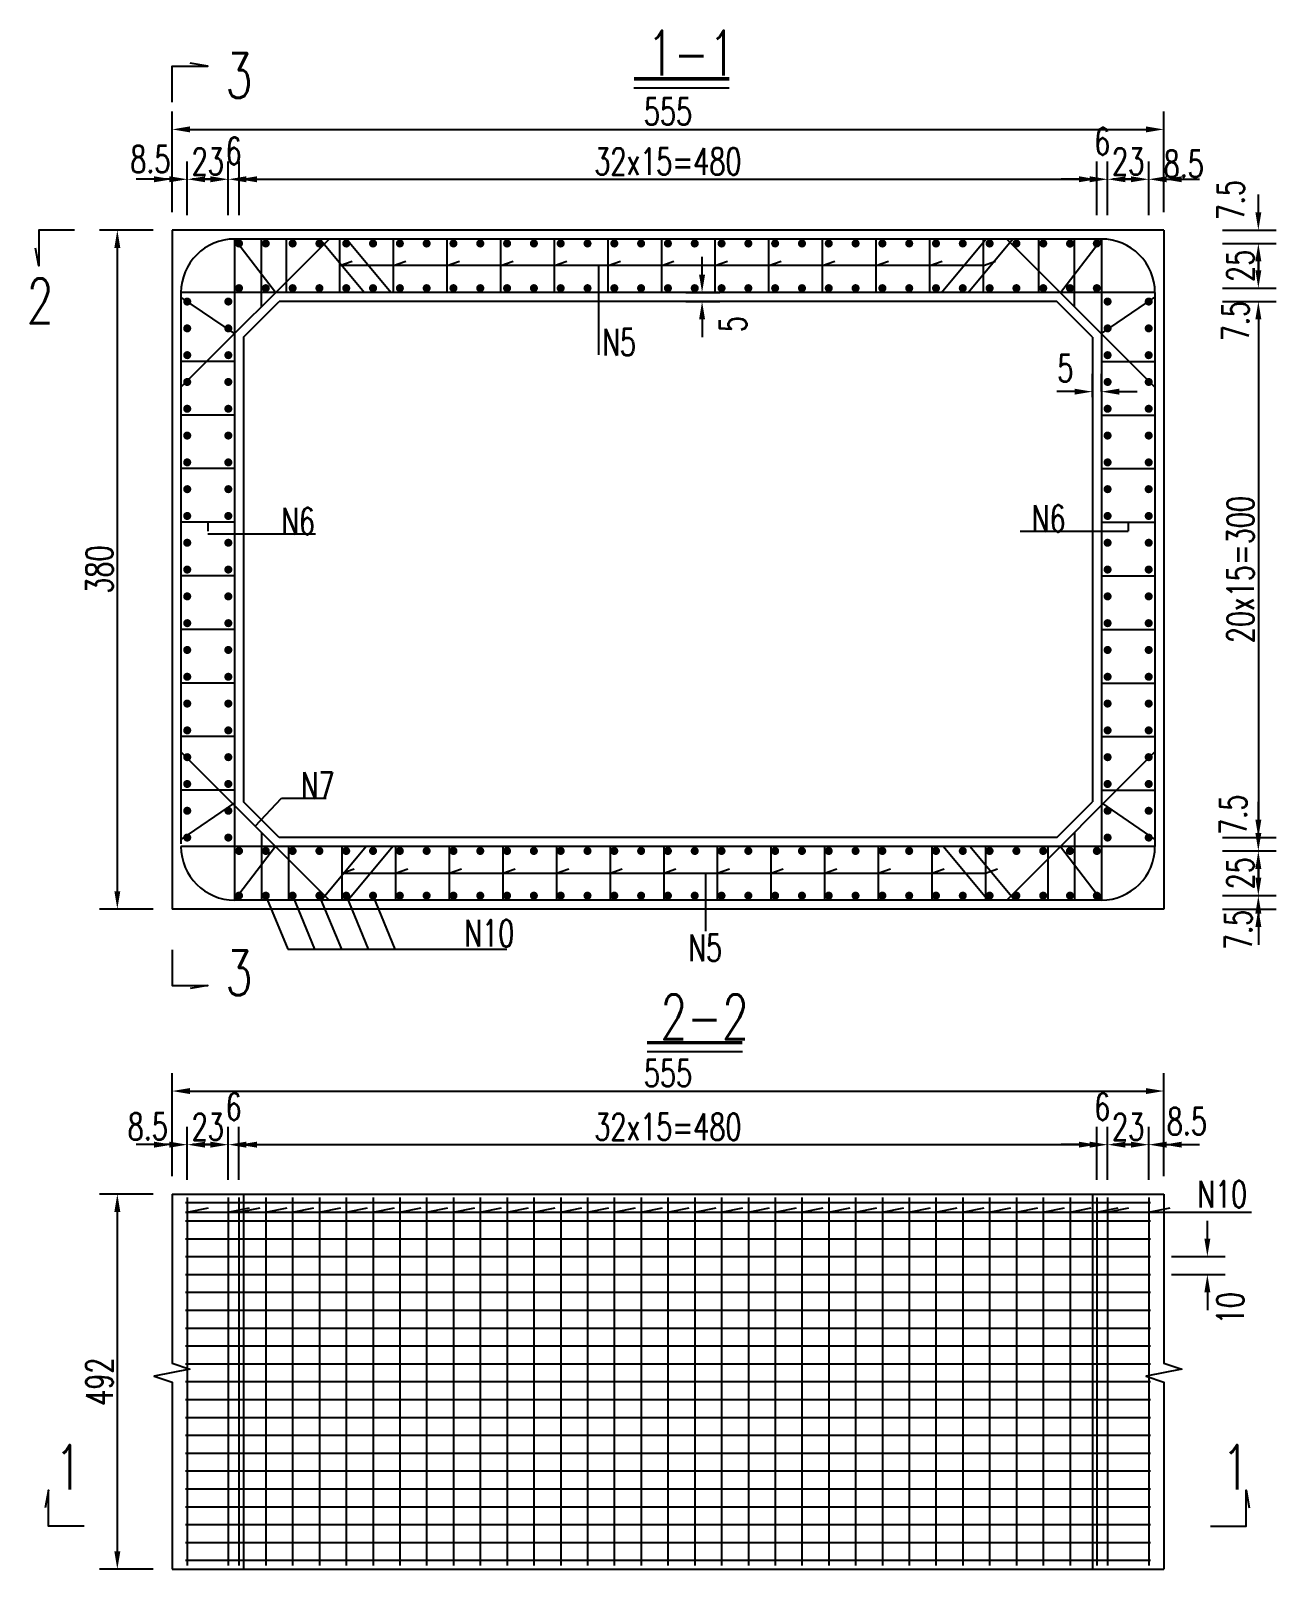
# Model space of a CAD drawing. Header units: millimetres. Extents: x 814 to 2696, y 567 to 1871.
# Drawn here: x 814 to 1511, y 1010 to 1871 of the extents above; entities that cross this region are included whole.
import ezdxf

# ---------------------------------------------------------------- set-up
doc = ezdxf.new("R2010")
doc.units = ezdxf.units.MM
for name, color, linetype in [('尺寸', 7, 'Continuous'), ('标注', 7, 'Continuous'), ('钢筋', 1, 'Continuous')]:
    doc.layers.add(name, color=color, linetype=linetype)
doc.styles.get("Standard").update_dxf_attribs({"font": 'simplex1.shx', "width": 0.7, "bigfont": 'hztxt.shx'})
doc.dimstyles.new('50', dxfattribs={"dimscale": 5, "dimtxt": 3, "dimasz": 2, "dimexe": 2, "dimexo": 2, "dimgap": 0.5, "dimtad": 1, "dimdec": 1, "dimdsep": 46, "dimtxsty": 'Standard', "dimcen": 0.5, "dimadec": 0, "dimazin": 0, "dimtfac": 1, "dimtdec": 1, "dimtofl": 0, "dimtmove": 2, "dimatfit": 3, "dimfxl": 0, "dimtolj": 1, "dimtzin": 0, "dimarcsym": 0})

# ---------------------------------------------------------------- blocks, each defined once
blk = doc.blocks.new('点钢筋')
at = {"layer": '钢筋', "const_width": 2.25}
blk.add_lwpolyline([(-1.125, 0, 1), (1.125, 0, 1)], format="xyb", close=True, dxfattribs=at)
blk = doc.blocks.new('*D7')
at = {"layer": 'Defpoints', "color": 0}
for p in [(1448.2, 1277.8), (893.2, 1220.17), (1448.2, 1220.17)]:
    blk.add_point(p, dxfattribs=at)
at = {"layer": '尺寸', "color": 0, "lineweight": -2}
for p, q in [((893.2, 1257.8), (893.2, 1287.8)), ((1448.2, 1257.8), (1448.2, 1287.8)), ((903.2, 1277.8), (1438.2, 1277.8))]:
    blk.add_line(p, q, dxfattribs=at)
at = {"layer": '尺寸', "color": 0}
for points in [[(903.2, 1279.46), (903.2, 1276.13), (893.2, 1277.8)], [(1438.2, 1279.46), (1438.2, 1276.13), (1448.2, 1277.8)]]:
    blk.add_solid(points, dxfattribs=at)
at = {"layer": '尺寸', "color": 0, "insert": (1170.7, 1287.8), "char_height": 15, "attachment_point": 5}
blk.add_mtext('\\A1;555', dxfattribs=at)
blk = doc.blocks.new('*D16')
at = {"layer": 'Defpoints', "color": 0}
for p in [(893.2, 1220.17), (862.59, 1010.17), (928.2, 1010.17)]:
    blk.add_point(p, dxfattribs=at)
at = {"layer": '尺寸', "color": 0, "lineweight": -2}
for p, q in [((882.59, 1220.17), (852.59, 1220.17)), ((862.59, 1210.17), (862.59, 1020.17)), ((882.59, 1010.17), (852.59, 1010.17))]:
    blk.add_line(p, q, dxfattribs=at)
at = {"layer": '尺寸', "color": 0}
for points in [[(860.93, 1210.17), (864.26, 1210.17), (862.59, 1220.17)], [(860.93, 1020.17), (864.26, 1020.17), (862.59, 1010.17)]]:
    blk.add_solid(points, dxfattribs=at)
at = {"layer": '尺寸', "color": 0, "insert": (852.59, 1115.17), "char_height": 15, "attachment_point": 5, "rotation": 90}
blk.add_mtext('\\A1;492', dxfattribs=at)
blk = doc.blocks.new('*D17')
at = {"layer": 'Defpoints', "color": 0}
for p in [(893.2, 1759.67), (862.59, 1379.67), (893.2, 1379.67)]:
    blk.add_point(p, dxfattribs=at)
at = {"layer": '尺寸', "color": 0, "lineweight": -2}
for p, q in [((882.59, 1759.67), (852.59, 1759.67)), ((862.59, 1749.67), (862.59, 1389.67)), ((882.59, 1379.67), (852.59, 1379.67))]:
    blk.add_line(p, q, dxfattribs=at)
at = {"layer": '尺寸', "color": 0}
for points in [[(860.93, 1749.67), (864.26, 1749.67), (862.59, 1759.67)], [(860.93, 1389.67), (864.26, 1389.67), (862.59, 1379.67)]]:
    blk.add_solid(points, dxfattribs=at)
at = {"layer": '尺寸', "color": 0, "insert": (852.59, 1569.67), "char_height": 15, "attachment_point": 5, "rotation": 90}
blk.add_mtext('\\A1;380', dxfattribs=at)
blk = doc.blocks.new('*D18')
at = {"layer": 'Defpoints', "color": 0}
for p in [(1448.2, 1759.67), (1410.67, 1752.17), (1501.05, 1752.17)]:
    blk.add_point(p, dxfattribs=at)
at = {"layer": '尺寸', "color": 0, "lineweight": -2}
for p, q in [((1501.05, 1769.67), (1501.05, 1779.67)), ((1481.05, 1759.67), (1511.05, 1759.67)), ((1481.05, 1752.17), (1511.05, 1752.17)), ((1501.05, 1742.17), (1501.05, 1732.17))]:
    blk.add_line(p, q, dxfattribs=at)
at = {"layer": '尺寸', "color": 0}
for points in [[(1499.39, 1769.67), (1502.72, 1769.67), (1501.05, 1759.67)], [(1499.39, 1742.17), (1502.72, 1742.17), (1501.05, 1752.17)]]:
    blk.add_solid(points, dxfattribs=at)
at = {"layer": '尺寸', "color": 0, "insert": (1485.66, 1776.4), "char_height": 15, "attachment_point": 5, "rotation": 90}
blk.add_mtext('\\A1;7.5', dxfattribs=at)
blk = doc.blocks.new('*D19')
at = {"layer": 'Defpoints', "color": 0}
for p in [(1436.54, 1719.67), (1388.2, 1419.67), (1501.05, 1419.67)]:
    blk.add_point(p, dxfattribs=at)
at = {"layer": '尺寸', "color": 0, "lineweight": -2}
for p, q in [((1481.05, 1719.67), (1511.05, 1719.67)), ((1501.05, 1709.67), (1501.05, 1429.67)), ((1481.05, 1419.67), (1511.05, 1419.67))]:
    blk.add_line(p, q, dxfattribs=at)
at = {"layer": '尺寸', "color": 0}
for points in [[(1499.39, 1709.67), (1502.72, 1709.67), (1501.05, 1719.67)], [(1499.39, 1429.67), (1502.72, 1429.67), (1501.05, 1419.67)]]:
    blk.add_solid(points, dxfattribs=at)
at = {"layer": '尺寸', "color": 0, "insert": (1491.05, 1569.67), "char_height": 15, "attachment_point": 5, "rotation": 90}
blk.add_mtext('\\A1;20x15=300', dxfattribs=at)
blk = doc.blocks.new('*D20')
at = {"layer": 'Defpoints', "color": 0}
for p in [(1410.67, 1412.17), (1416.7, 1419.67), (1501.05, 1412.17)]:
    blk.add_point(p, dxfattribs=at)
at = {"layer": '尺寸', "color": 0, "lineweight": -2}
for p, q in [((1501.05, 1429.67), (1501.05, 1439.67)), ((1481.05, 1419.67), (1511.05, 1419.67)), ((1481.05, 1412.17), (1511.05, 1412.17)), ((1501.05, 1402.17), (1501.05, 1392.17))]:
    blk.add_line(p, q, dxfattribs=at)
at = {"layer": '尺寸', "color": 0}
for points in [[(1499.39, 1429.67), (1502.72, 1429.67), (1501.05, 1419.67)], [(1499.39, 1402.17), (1502.72, 1402.17), (1501.05, 1412.17)]]:
    blk.add_solid(points, dxfattribs=at)
at = {"layer": '尺寸', "color": 0, "insert": (1487, 1432.49), "char_height": 15, "attachment_point": 5, "rotation": 90}
blk.add_mtext('\\A1;7.5', dxfattribs=at)
blk = doc.blocks.new('*D21')
at = {"layer": 'Defpoints', "color": 0}
for p in [(930.68, 1788.11), (930.68, 1752.29), (924.7, 1719.67)]:
    blk.add_point(p, dxfattribs=at)
at = {"layer": '尺寸', "color": 0, "lineweight": -2}
for p, q in [((924.7, 1768.11), (924.7, 1798.11)), ((930.68, 1768.11), (930.68, 1798.11)), ((914.7, 1788.11), (904.7, 1788.11)), ((940.68, 1788.11), (950.68, 1788.11))]:
    blk.add_line(p, q, dxfattribs=at)
at = {"layer": '尺寸', "color": 0}
for points in [[(914.7, 1789.78), (914.7, 1786.45), (924.7, 1788.11)], [(940.68, 1789.78), (940.68, 1786.45), (930.68, 1788.11)]]:
    blk.add_solid(points, dxfattribs=at)
at = {"layer": '尺寸', "color": 0, "insert": (927.69, 1803.93), "char_height": 15, "attachment_point": 5}
blk.add_mtext('\\A1;6', dxfattribs=at)
blk = doc.blocks.new('*D22')
at = {"layer": 'Defpoints', "color": 0}
for p in [(1410.67, 1788.11), (930.68, 1752.29), (1410.67, 1752.22)]:
    blk.add_point(p, dxfattribs=at)
at = {"layer": '尺寸', "color": 0, "lineweight": -2}
for p, q in [((930.68, 1768.11), (930.68, 1798.11)), ((1410.67, 1768.11), (1410.67, 1798.11)), ((940.68, 1788.11), (1400.67, 1788.11))]:
    blk.add_line(p, q, dxfattribs=at)
at = {"layer": '尺寸', "color": 0}
for points in [[(940.68, 1789.78), (940.68, 1786.45), (930.68, 1788.11)], [(1400.67, 1789.78), (1400.67, 1786.45), (1410.67, 1788.11)]]:
    blk.add_solid(points, dxfattribs=at)
at = {"layer": '尺寸', "color": 0, "insert": (1170.67, 1798.11), "char_height": 15, "attachment_point": 5}
blk.add_mtext('\\A1;32x15=480', dxfattribs=at)
blk = doc.blocks.new('*D24')
at = {"layer": 'Defpoints', "color": 0}
for p in [(1440.7, 1185.17), (1440.7, 1175.17), (1472.52, 1175.17)]:
    blk.add_point(p, dxfattribs=at)
at = {"layer": '尺寸', "color": 0, "lineweight": -2}
for p, q in [((1472.52, 1195.17), (1472.52, 1205.17)), ((1452.52, 1185.17), (1482.52, 1185.17)), ((1452.52, 1175.17), (1482.52, 1175.17)), ((1472.52, 1165.17), (1472.52, 1155.17))]:
    blk.add_line(p, q, dxfattribs=at)
at = {"layer": '尺寸', "color": 0}
for points in [[(1470.85, 1195.17), (1474.18, 1195.17), (1472.52, 1185.17)], [(1470.85, 1165.17), (1474.18, 1165.17), (1472.52, 1175.17)]]:
    blk.add_solid(points, dxfattribs=at)
at = {"layer": '尺寸', "color": 0, "insert": (1485.41, 1156.27), "char_height": 15, "attachment_point": 5, "rotation": 90}
blk.add_mtext('\\A1;10', dxfattribs=at)
blk = doc.blocks.new('*D25')
at = {"layer": 'Defpoints', "color": 0}
for p in [(1448.2, 1816.02), (893.2, 1759.67), (1448.2, 1759.67)]:
    blk.add_point(p, dxfattribs=at)
at = {"layer": '尺寸', "color": 0, "lineweight": -2}
for p, q in [((893.2, 1796.02), (893.2, 1826.02)), ((1448.2, 1796.02), (1448.2, 1826.02)), ((903.2, 1816.02), (1438.2, 1816.02))]:
    blk.add_line(p, q, dxfattribs=at)
at = {"layer": '尺寸', "color": 0}
for points in [[(903.2, 1817.69), (903.2, 1814.35), (893.2, 1816.02)], [(1438.2, 1817.69), (1438.2, 1814.35), (1448.2, 1816.02)]]:
    blk.add_solid(points, dxfattribs=at)
at = {"layer": '尺寸', "color": 0, "insert": (1170.7, 1826.02), "char_height": 15, "attachment_point": 5}
blk.add_mtext('\\A1;555', dxfattribs=at)
blk = doc.blocks.new('*D26')
at = {"layer": 'Defpoints', "color": 0}
for p in [(1410.67, 1788.11), (1410.67, 1752.1), (1416.7, 1719.67)]:
    blk.add_point(p, dxfattribs=at)
at = {"layer": '尺寸', "color": 0, "lineweight": -2}
for p, q in [((1410.67, 1768.11), (1410.67, 1798.11)), ((1416.7, 1768.11), (1416.7, 1798.11)), ((1400.67, 1788.11), (1390.67, 1788.11)), ((1426.7, 1788.11), (1436.7, 1788.11))]:
    blk.add_line(p, q, dxfattribs=at)
at = {"layer": '尺寸', "color": 0}
for points in [[(1400.67, 1789.78), (1400.67, 1786.45), (1410.67, 1788.11)], [(1426.7, 1789.78), (1426.7, 1786.45), (1416.7, 1788.11)]]:
    blk.add_solid(points, dxfattribs=at)
at = {"layer": '尺寸', "color": 0, "insert": (1413.68, 1809.36), "char_height": 15, "attachment_point": 5}
blk.add_mtext('\\A1;6', dxfattribs=at)
blk = doc.blocks.new('*D52')
at = {"layer": 'Defpoints', "color": 0}
for p in [(901.7, 1247.8), (893.2, 1220.17), (901.7, 1218.17)]:
    blk.add_point(p, dxfattribs=at)
at = {"layer": '尺寸', "color": 0, "lineweight": -2}
for p, q in [((893.2, 1230.17), (893.2, 1257.8)), ((901.7, 1228.17), (901.7, 1257.8)), ((883.2, 1247.8), (873.2, 1247.8)), ((911.7, 1247.8), (921.7, 1247.8))]:
    blk.add_line(p, q, dxfattribs=at)
at = {"layer": '尺寸', "color": 0}
for points in [[(883.2, 1249.46), (883.2, 1246.13), (893.2, 1247.8)], [(911.7, 1249.46), (911.7, 1246.13), (901.7, 1247.8)]]:
    blk.add_solid(points, dxfattribs=at)
at = {"layer": '尺寸', "color": 0, "insert": (879.62, 1257.98), "char_height": 15, "attachment_point": 5}
blk.add_mtext('\\A1;8.5', dxfattribs=at)
blk = doc.blocks.new('*D53')
at = {"layer": 'Defpoints', "color": 0}
for p in [(924.7, 1247.8), (901.7, 1218.17), (924.7, 1218.17)]:
    blk.add_point(p, dxfattribs=at)
at = {"layer": '尺寸', "color": 0, "lineweight": -2}
for p, q in [((901.7, 1228.17), (901.7, 1257.8)), ((924.7, 1228.17), (924.7, 1257.8)), ((891.7, 1247.8), (881.7, 1247.8)), ((934.7, 1247.8), (944.7, 1247.8))]:
    blk.add_line(p, q, dxfattribs=at)
at = {"layer": '尺寸', "color": 0}
for points in [[(891.7, 1249.46), (891.7, 1246.13), (901.7, 1247.8)], [(934.7, 1249.46), (934.7, 1246.13), (924.7, 1247.8)]]:
    blk.add_solid(points, dxfattribs=at)
at = {"layer": '尺寸', "color": 0, "insert": (913.2, 1257.8), "char_height": 15, "attachment_point": 5}
blk.add_mtext('\\A1;23', dxfattribs=at)
blk = doc.blocks.new('*D54')
at = {"layer": 'Defpoints', "color": 0}
for p in [(930.67, 1247.8), (924.7, 1218.17), (930.67, 1218.17)]:
    blk.add_point(p, dxfattribs=at)
at = {"layer": '尺寸', "color": 0, "lineweight": -2}
for p, q in [((924.7, 1228.17), (924.7, 1257.8)), ((930.67, 1228.17), (930.67, 1257.8)), ((914.7, 1247.8), (904.7, 1247.8)), ((940.67, 1247.8), (950.67, 1247.8))]:
    blk.add_line(p, q, dxfattribs=at)
at = {"layer": '尺寸', "color": 0}
for points in [[(914.7, 1249.46), (914.7, 1246.13), (924.7, 1247.8)], [(940.67, 1249.46), (940.67, 1246.13), (930.67, 1247.8)]]:
    blk.add_solid(points, dxfattribs=at)
at = {"layer": '尺寸', "color": 0, "insert": (927.68, 1269.05), "char_height": 15, "attachment_point": 5}
blk.add_mtext('\\A1;6', dxfattribs=at)
blk = doc.blocks.new('*D55')
at = {"layer": 'Defpoints', "color": 0}
for p in [(1410.67, 1247.8), (930.67, 1218.17), (1410.67, 1218.17)]:
    blk.add_point(p, dxfattribs=at)
at = {"layer": '尺寸', "color": 0, "lineweight": -2}
for p, q in [((930.67, 1228.17), (930.67, 1257.8)), ((1410.67, 1228.17), (1410.67, 1257.8)), ((940.67, 1247.8), (1400.67, 1247.8))]:
    blk.add_line(p, q, dxfattribs=at)
at = {"layer": '尺寸', "color": 0}
for points in [[(940.67, 1249.46), (940.67, 1246.13), (930.67, 1247.8)], [(1400.67, 1249.46), (1400.67, 1246.13), (1410.67, 1247.8)]]:
    blk.add_solid(points, dxfattribs=at)
at = {"layer": '尺寸', "color": 0, "insert": (1170.67, 1257.8), "char_height": 15, "attachment_point": 5}
blk.add_mtext('\\A1;32x15=480', dxfattribs=at)
blk = doc.blocks.new('*D56')
at = {"layer": 'Defpoints', "color": 0}
for p in [(1416.7, 1247.8), (1410.67, 1218.17), (1416.7, 1218.17)]:
    blk.add_point(p, dxfattribs=at)
at = {"layer": '尺寸', "color": 0, "lineweight": -2}
for p, q in [((1410.67, 1228.17), (1410.67, 1257.8)), ((1416.7, 1228.17), (1416.7, 1257.8)), ((1400.67, 1247.8), (1390.67, 1247.8)), ((1426.7, 1247.8), (1436.7, 1247.8))]:
    blk.add_line(p, q, dxfattribs=at)
at = {"layer": '尺寸', "color": 0}
for points in [[(1400.67, 1249.46), (1400.67, 1246.13), (1410.67, 1247.8)], [(1426.7, 1249.46), (1426.7, 1246.13), (1416.7, 1247.8)]]:
    blk.add_solid(points, dxfattribs=at)
at = {"layer": '尺寸', "color": 0, "insert": (1413.68, 1269.05), "char_height": 15, "attachment_point": 5}
blk.add_mtext('\\A1;6', dxfattribs=at)
blk = doc.blocks.new('*D57')
at = {"layer": 'Defpoints', "color": 0}
for p in [(1439.7, 1247.8), (1416.7, 1218.17), (1439.7, 1218.17)]:
    blk.add_point(p, dxfattribs=at)
at = {"layer": '尺寸', "color": 0, "lineweight": -2}
for p, q in [((1416.7, 1228.17), (1416.7, 1257.8)), ((1439.7, 1228.17), (1439.7, 1257.8)), ((1406.7, 1247.8), (1396.7, 1247.8)), ((1449.7, 1247.8), (1459.7, 1247.8))]:
    blk.add_line(p, q, dxfattribs=at)
at = {"layer": '尺寸', "color": 0}
for points in [[(1406.7, 1249.46), (1406.7, 1246.13), (1416.7, 1247.8)], [(1449.7, 1249.46), (1449.7, 1246.13), (1439.7, 1247.8)]]:
    blk.add_solid(points, dxfattribs=at)
at = {"layer": '尺寸', "color": 0, "insert": (1428.2, 1257.8), "char_height": 15, "attachment_point": 5}
blk.add_mtext('\\A1;23', dxfattribs=at)
blk = doc.blocks.new('*D58')
at = {"layer": 'Defpoints', "color": 0}
for p in [(1448.2, 1247.8), (1439.7, 1218.17), (1448.2, 1220.17)]:
    blk.add_point(p, dxfattribs=at)
at = {"layer": '尺寸', "color": 0, "lineweight": -2}
for p, q in [((1439.7, 1228.17), (1439.7, 1257.8)), ((1448.2, 1230.17), (1448.2, 1257.8)), ((1429.7, 1247.8), (1419.7, 1247.8)), ((1458.2, 1247.8), (1468.2, 1247.8))]:
    blk.add_line(p, q, dxfattribs=at)
at = {"layer": '尺寸', "color": 0}
for points in [[(1429.7, 1249.46), (1429.7, 1246.13), (1439.7, 1247.8)], [(1458.2, 1249.46), (1458.2, 1246.13), (1448.2, 1247.8)]]:
    blk.add_solid(points, dxfattribs=at)
at = {"layer": '尺寸', "color": 0, "insert": (1461.07, 1260.86), "char_height": 15, "attachment_point": 5}
blk.add_mtext('\\A1;8.5', dxfattribs=at)
blk = doc.blocks.new('*D59')
at = {"layer": 'Defpoints', "color": 0}
for p in [(901.7, 1788.11), (901.7, 1719.67), (924.7, 1719.67)]:
    blk.add_point(p, dxfattribs=at)
at = {"layer": '尺寸', "color": 0, "lineweight": -2}
for p, q in [((901.7, 1768.11), (901.7, 1798.11)), ((924.7, 1768.11), (924.7, 1798.11)), ((891.7, 1788.11), (881.7, 1788.11)), ((934.7, 1788.11), (944.7, 1788.11))]:
    blk.add_line(p, q, dxfattribs=at)
at = {"layer": '尺寸', "color": 0}
for points in [[(891.7, 1789.78), (891.7, 1786.45), (901.7, 1788.11)], [(934.7, 1789.78), (934.7, 1786.45), (924.7, 1788.11)]]:
    blk.add_solid(points, dxfattribs=at)
at = {"layer": '尺寸', "color": 0, "insert": (913.2, 1798.11), "char_height": 15, "attachment_point": 5}
blk.add_mtext('\\A1;23', dxfattribs=at)
blk = doc.blocks.new('*D60')
at = {"layer": 'Defpoints', "color": 0}
for p in [(893.2, 1788.11), (893.2, 1759.67), (901.7, 1719.67)]:
    blk.add_point(p, dxfattribs=at)
at = {"layer": '尺寸', "color": 0, "lineweight": -2}
for p, q in [((893.2, 1769.67), (893.2, 1798.11)), ((901.7, 1768.11), (901.7, 1798.11)), ((883.2, 1788.11), (873.2, 1788.11)), ((911.7, 1788.11), (921.7, 1788.11))]:
    blk.add_line(p, q, dxfattribs=at)
at = {"layer": '尺寸', "color": 0}
for points in [[(883.2, 1789.78), (883.2, 1786.45), (893.2, 1788.11)], [(911.7, 1789.78), (911.7, 1786.45), (901.7, 1788.11)]]:
    blk.add_solid(points, dxfattribs=at)
at = {"layer": '尺寸', "color": 0, "insert": (881.09, 1799.33), "char_height": 15, "attachment_point": 5}
blk.add_mtext('\\A1;8.5', dxfattribs=at)
blk = doc.blocks.new('*D61')
at = {"color": 0, "lineweight": -2}
for p, q in [((1416.7, 1768.11), (1416.7, 1798.11)), ((1439.7, 1768.11), (1439.7, 1798.11)), ((1406.7, 1788.11), (1396.7, 1788.11)), ((1449.7, 1788.11), (1459.7, 1788.11))]:
    blk.add_line(p, q, dxfattribs=at)
at = {"color": 0}
for points in [[(1406.7, 1789.78), (1406.7, 1786.45), (1416.7, 1788.11)], [(1449.7, 1789.78), (1449.7, 1786.45), (1439.7, 1788.11)]]:
    blk.add_solid(points, dxfattribs=at)
at = {"layer": 'Defpoints', "color": 0}
for p in [(1439.7, 1788.11), (1416.7, 1719.67), (1439.7, 1719.67)]:
    blk.add_point(p, dxfattribs=at)
at = {"color": 0, "insert": (1428.2, 1798.11), "char_height": 15, "attachment_point": 5}
blk.add_mtext('\\A1;23', dxfattribs=at)
blk = doc.blocks.new('*D62')
at = {"color": 0, "lineweight": -2}
for p, q in [((1439.7, 1768.11), (1439.7, 1798.11)), ((1448.2, 1769.67), (1448.2, 1798.11)), ((1429.7, 1788.11), (1419.7, 1788.11)), ((1458.2, 1788.11), (1468.2, 1788.11))]:
    blk.add_line(p, q, dxfattribs=at)
at = {"color": 0}
for points in [[(1429.7, 1789.78), (1429.7, 1786.45), (1439.7, 1788.11)], [(1458.2, 1789.78), (1458.2, 1786.45), (1448.2, 1788.11)]]:
    blk.add_solid(points, dxfattribs=at)
at = {"layer": 'Defpoints', "color": 0}
for p in [(1448.2, 1788.11), (1448.2, 1759.67), (1439.7, 1719.67)]:
    blk.add_point(p, dxfattribs=at)
at = {"color": 0, "insert": (1459.3, 1796.7), "char_height": 15, "attachment_point": 5}
blk.add_mtext('\\A1;8.5', dxfattribs=at)
blk = doc.blocks.new('*D63')
at = {"layer": 'Defpoints', "color": 0}
for p in [(1410.67, 1752.17), (1410.67, 1727.17), (1501.05, 1727.17)]:
    blk.add_point(p, dxfattribs=at)
at = {"layer": '尺寸', "color": 0, "lineweight": -2}
for p, q in [((1481.05, 1752.17), (1511.05, 1752.17)), ((1501.05, 1742.17), (1501.05, 1737.17)), ((1481.05, 1727.17), (1511.05, 1727.17))]:
    blk.add_line(p, q, dxfattribs=at)
at = {"layer": '尺寸', "color": 0}
for points in [[(1499.39, 1742.17), (1502.72, 1742.17), (1501.05, 1752.17)], [(1499.39, 1737.17), (1502.72, 1737.17), (1501.05, 1727.17)]]:
    blk.add_solid(points, dxfattribs=at)
at = {"layer": '尺寸', "color": 0, "insert": (1491.05, 1739.67), "char_height": 15, "attachment_point": 5, "rotation": 90}
blk.add_mtext('\\A1;25', dxfattribs=at)
blk = doc.blocks.new('*D64')
at = {"layer": 'Defpoints', "color": 0}
for p in [(1410.67, 1727.17), (1439.7, 1719.67), (1501.05, 1719.67)]:
    blk.add_point(p, dxfattribs=at)
at = {"layer": '尺寸', "color": 0, "lineweight": -2}
for p, q in [((1501.05, 1737.17), (1501.05, 1747.17)), ((1481.05, 1727.17), (1511.05, 1727.17)), ((1481.05, 1719.67), (1511.05, 1719.67)), ((1501.05, 1709.67), (1501.05, 1699.67))]:
    blk.add_line(p, q, dxfattribs=at)
at = {"layer": '尺寸', "color": 0}
for points in [[(1499.39, 1737.17), (1502.72, 1737.17), (1501.05, 1727.17)], [(1499.39, 1709.67), (1502.72, 1709.67), (1501.05, 1719.67)]]:
    blk.add_solid(points, dxfattribs=at)
at = {"layer": '尺寸', "color": 0, "insert": (1488.28, 1708.74), "char_height": 15, "attachment_point": 5, "rotation": 90}
blk.add_mtext('\\A1;7.5', dxfattribs=at)
blk = doc.blocks.new('*D65')
at = {"layer": 'Defpoints', "color": 0}
for p in [(1410.67, 1412.17), (1410.67, 1387.17), (1501.05, 1387.17)]:
    blk.add_point(p, dxfattribs=at)
at = {"layer": '尺寸', "color": 0, "lineweight": -2}
for p, q in [((1501.05, 1422.17), (1501.05, 1432.17)), ((1481.05, 1412.17), (1511.05, 1412.17)), ((1481.05, 1387.17), (1511.05, 1387.17)), ((1501.05, 1377.17), (1501.05, 1367.17))]:
    blk.add_line(p, q, dxfattribs=at)
at = {"layer": '尺寸', "color": 0}
for points in [[(1499.39, 1422.17), (1502.72, 1422.17), (1501.05, 1412.17)], [(1499.39, 1377.17), (1502.72, 1377.17), (1501.05, 1387.17)]]:
    blk.add_solid(points, dxfattribs=at)
at = {"layer": '尺寸', "color": 0, "insert": (1491.05, 1399.67), "char_height": 15, "attachment_point": 5, "rotation": 90}
blk.add_mtext('\\A1;25', dxfattribs=at)
blk = doc.blocks.new('*D66')
at = {"layer": 'Defpoints', "color": 0}
for p in [(1410.67, 1387.17), (1448.2, 1379.67), (1501.05, 1379.67)]:
    blk.add_point(p, dxfattribs=at)
at = {"layer": '尺寸', "color": 0, "lineweight": -2}
for p, q in [((1501.05, 1397.17), (1501.05, 1407.17)), ((1481.05, 1387.17), (1511.05, 1387.17)), ((1481.05, 1379.67), (1511.05, 1379.67)), ((1501.05, 1369.67), (1501.05, 1359.67))]:
    blk.add_line(p, q, dxfattribs=at)
at = {"layer": '尺寸', "color": 0}
for points in [[(1499.39, 1397.17), (1502.72, 1397.17), (1501.05, 1387.17)], [(1499.39, 1369.67), (1502.72, 1369.67), (1501.05, 1379.67)]]:
    blk.add_solid(points, dxfattribs=at)
at = {"layer": '尺寸', "color": 0, "insert": (1489.83, 1367.97), "char_height": 15, "attachment_point": 5, "rotation": 90}
blk.add_mtext('\\A1;7.5', dxfattribs=at)
blk = doc.blocks.new('*D67')
at = {"color": 0, "lineweight": -2}
for p, q in [((1408.2, 1666.17), (1408.2, 1679.25)), ((1413.2, 1669.25), (1413.2, 1679.25)), ((1398.2, 1669.25), (1388.2, 1669.25)), ((1423.2, 1669.25), (1433.2, 1669.25))]:
    blk.add_line(p, q, dxfattribs=at)
at = {"color": 0}
for points in [[(1398.2, 1670.91), (1398.2, 1667.58), (1408.2, 1669.25)], [(1423.2, 1670.91), (1423.2, 1667.58), (1413.2, 1669.25)]]:
    blk.add_solid(points, dxfattribs=at)
at = {"layer": 'Defpoints', "color": 0}
for p in [(1408.2, 1669.25), (1408.2, 1656.17), (1413.2, 1659.67)]:
    blk.add_point(p, dxfattribs=at)
at = {"color": 0, "insert": (1393.05, 1682.33), "char_height": 15, "attachment_point": 5}
blk.add_mtext('\\A1;5', dxfattribs=at)
blk = doc.blocks.new('*D68')
at = {"layer": 'Defpoints', "color": 0}
for p in [(1170.7, 1724.67), (1170.7, 1719.67), (1189.79, 1719.67)]:
    blk.add_point(p, dxfattribs=at)
at = {"layer": '尺寸', "color": 0, "lineweight": -2}
for p, q in [((1189.79, 1734.67), (1189.79, 1744.67)), ((1180.7, 1724.67), (1199.79, 1724.67)), ((1180.7, 1719.67), (1199.79, 1719.67)), ((1189.79, 1709.67), (1189.79, 1699.67))]:
    blk.add_line(p, q, dxfattribs=at)
at = {"layer": '尺寸', "color": 0}
for points in [[(1188.12, 1734.67), (1191.45, 1734.67), (1189.79, 1724.67)], [(1188.12, 1709.67), (1191.45, 1709.67), (1189.79, 1719.67)]]:
    blk.add_solid(points, dxfattribs=at)
at = {"layer": '尺寸', "color": 0, "insert": (1207.09, 1707.07), "char_height": 15, "attachment_point": 5, "rotation": 90}
blk.add_mtext('\\A1;5', dxfattribs=at)

msp = doc.modelspace()

# ---------------------------------------------------------------- linework, layer by layer
for p, q in [((900.7, 1220.17), (901.7, 1220.17)), ((933.2, 1220.17), (933.2, 1010.17)), ((1408.2, 1220.17), (1408.2, 1010.17))]:
    msp.add_line(p, q)
at = {"layer": '尺寸'}
for p, q in [((893.2, 1759.67), (893.2, 1379.67)), ((1448.2, 1759.67), (893.2, 1759.67)), ((1448.2, 1759.67), (1448.2, 1379.67)), ((987.18, 1739.79), (994.05, 1742.24)), ((1347.18, 1739.79), (987.18, 1739.79)), ((1017.18, 1739.79), (1024.05, 1742.24)), ((1047.18, 1739.79), (1054.05, 1742.24)), ((1077.18, 1739.79), (1084.05, 1742.24)), ((1107.18, 1739.79), (1114.05, 1742.24)), ((1131.92, 1739.79), (1131.92, 1689.82)), ((1137.18, 1739.79), (1144.05, 1742.24)), ((1167.18, 1739.79), (1174.05, 1742.24)), ((1197.18, 1739.79), (1204.05, 1742.24)), ((1227.18, 1739.79), (1234.05, 1742.24)), ((1257.18, 1739.79), (1264.05, 1742.24)), ((1287.18, 1739.79), (1294.05, 1742.24)), ((1317.18, 1739.79), (1324.05, 1742.24)), ((1347.18, 1739.79), (1354.05, 1742.24)), ((933.2, 1699.67), (953.2, 1719.67)), ((1388.2, 1719.67), (953.2, 1719.67)), ((1408.2, 1699.67), (1388.2, 1719.67)), ((933.2, 1699.67), (933.2, 1439.67)), ((1408.2, 1699.67), (1408.2, 1439.67)), ((913.2, 1596.17), (913.2, 1591.17)), ((1428.2, 1596.17), (1428.2, 1591.17)), ((913.2, 1589.67), (973.57, 1589.67)), ((1367.82, 1591.17), (1428.2, 1591.17)), ((953.2, 1419.67), (933.2, 1439.67)), ((939.66, 1426.14), (954.36, 1441.73)), ((954.36, 1441.73), (979.4, 1441.73)), ((1388.2, 1419.67), (1408.2, 1439.67)), ((1388.2, 1419.67), (953.2, 1419.67)), ((988.3, 1399.67), (995.16, 1402.12)), ((988.3, 1399.67), (1348.3, 1399.67)), ((1018.3, 1399.67), (1025.16, 1402.12)), ((1048.3, 1399.67), (1055.16, 1402.12)), ((1078.3, 1399.67), (1085.16, 1402.12)), ((1108.3, 1399.67), (1115.16, 1402.12)), ((1138.3, 1399.67), (1145.16, 1402.12)), ((1168.3, 1399.67), (1175.16, 1402.12)), ((1191.68, 1399.67), (1191.68, 1367.38)), ((1198.3, 1399.67), (1205.16, 1402.12)), ((1228.3, 1399.67), (1235.16, 1402.12)), ((1258.3, 1399.67), (1265.16, 1402.12)), ((1288.3, 1399.67), (1295.16, 1402.12)), ((1318.3, 1399.67), (1325.16, 1402.12)), ((1348.3, 1399.67), (1355.16, 1402.12)), ((945.57, 1387.17), (957.96, 1357.29)), ((960.57, 1387.17), (972.96, 1357.29)), ((975.57, 1387.09), (987.96, 1357.2)), ((990.57, 1387.17), (1002.96, 1357.29)), ((1005.57, 1387.17), (1017.96, 1357.29)), ((1448.2, 1379.67), (893.2, 1379.67)), ((957.96, 1357.29), (1080.55, 1357.29)), ((900.7, 1210.06), (1497.2, 1210.06)), ((901.7, 1210.06), (913.62, 1212.37)), ((924.7, 1210.06), (936.62, 1212.37)), ((930.67, 1210.06), (942.59, 1212.37)), ((945.67, 1210.06), (957.59, 1212.37)), ((960.67, 1210.06), (972.59, 1212.37)), ((975.67, 1210.06), (987.59, 1212.37)), ((990.67, 1210.06), (1002.59, 1212.37)), ((1005.67, 1210.06), (1017.59, 1212.37)), ((1020.67, 1210.06), (1032.59, 1212.37)), ((1035.67, 1210.06), (1047.59, 1212.37)), ((1050.67, 1210.06), (1062.59, 1212.37)), ((1065.67, 1210.06), (1077.59, 1212.37)), ((1080.67, 1210.06), (1092.59, 1212.37)), ((1095.67, 1210.06), (1107.59, 1212.37)), ((1110.67, 1210.06), (1122.59, 1212.37)), ((1125.67, 1210.06), (1137.59, 1212.37)), ((1140.67, 1210.06), (1152.59, 1212.37)), ((1155.67, 1210.06), (1167.59, 1212.37)), ((1170.67, 1210.06), (1182.59, 1212.37)), ((1185.67, 1210.06), (1197.59, 1212.37)), ((1200.67, 1210.06), (1212.59, 1212.37)), ((1215.67, 1210.06), (1227.59, 1212.37)), ((1230.67, 1210.06), (1242.59, 1212.37)), ((1245.67, 1210.06), (1257.59, 1212.37)), ((1260.67, 1210.06), (1272.59, 1212.37)), ((1275.67, 1210.06), (1287.59, 1212.37)), ((1290.67, 1210.06), (1302.59, 1212.37)), ((1305.67, 1210.06), (1317.59, 1212.37)), ((1320.67, 1210.06), (1332.59, 1212.37)), ((1335.67, 1210.06), (1347.59, 1212.37)), ((1350.67, 1210.06), (1362.59, 1212.37)), ((1365.67, 1210.06), (1377.59, 1212.37)), ((1380.67, 1210.06), (1392.59, 1212.37)), ((1395.67, 1210.06), (1407.59, 1212.37)), ((1410.67, 1210.06), (1422.59, 1212.37)), ((1416.7, 1210.06), (1428.62, 1212.37)), ((1439.7, 1210.06), (1451.62, 1212.37))]:
    msp.add_line(p, q, dxfattribs=at)
for points in [[(893.2, 1220.17), (893.2, 1125.42), (903.16, 1122.11), (883.24, 1118.24), (893.2, 1114.92), (893.2, 1010.17)], [(1448.2, 1220.17), (1448.2, 1125.42), (1458.16, 1122.11), (1438.24, 1118.24), (1448.2, 1114.92), (1448.2, 1010.17)], [(843.99, 1034.35), (823.99, 1034.35), (823.99, 1054.35), (822.26, 1044.5)], [(1474.25, 1034.35), (1494.25, 1034.35), (1494.25, 1054.35), (1495.98, 1044.5)]]:
    msp.add_lwpolyline(points, dxfattribs=at)
at = {"layer": '标注'}
for p, q in [((1151.67, 1839.3), (1205, 1839.3)), ((1159.04, 1299.88), (1212.36, 1299.88)), ((893.2, 1220.17), (1448.2, 1220.17)), ((893.2, 1010.17), (1448.2, 1010.17))]:
    msp.add_line(p, q, dxfattribs=at)
for points in [[(893.2, 1831.33), (893.2, 1851.33), (913.2, 1851.33), (903.35, 1853.07)], [(838.62, 1759.67), (818.62, 1759.67), (818.62, 1739.67), (816.89, 1749.52)], [(893.2, 1356.85), (893.2, 1336.85), (913.2, 1336.85), (903.35, 1335.12)]]:
    msp.add_lwpolyline(points, dxfattribs=at)
at = {"layer": '标注', "const_width": 2}
for points in [[(1151.67, 1844.3), (1205, 1844.3)], [(1159.04, 1304.88), (1212.36, 1304.88)]]:
    msp.add_lwpolyline(points, dxfattribs=at)
at = {"layer": '钢筋'}
for p, q in [((898.2, 1671.74), (981.13, 1754.67)), ((928.2, 1754.67), (928.2, 1384.67)), ((1413.2, 1754.67), (928.2, 1754.67)), ((951.13, 1724.67), (928.2, 1754.67)), ((943.2, 1716.74), (943.2, 1754.67)), ((957.18, 1724.79), (957.18, 1754.79)), ((1000.68, 1724.79), (975.68, 1754.79)), ((987.18, 1724.79), (987.18, 1754.79)), ((1015.68, 1724.79), (990.68, 1754.79)), ((1017.18, 1724.79), (1017.18, 1754.79)), ((1047.18, 1724.79), (1047.18, 1754.79)), ((1077.18, 1724.79), (1077.18, 1754.79)), ((1107.18, 1724.79), (1107.18, 1754.79)), ((1137.18, 1724.79), (1137.18, 1754.79)), ((1167.18, 1724.79), (1167.18, 1754.79)), ((1197.18, 1724.79), (1197.18, 1754.79)), ((1227.18, 1724.79), (1227.18, 1754.79)), ((1257.18, 1724.79), (1257.18, 1754.79)), ((1287.18, 1724.79), (1287.18, 1754.79)), ((1317.18, 1724.79), (1317.18, 1754.79)), ((1323.68, 1724.79), (1348.68, 1754.79)), ((1338.68, 1724.79), (1363.68, 1754.79)), ((1347.18, 1724.79), (1347.18, 1754.79)), ((1443.2, 1671.74), (1360.27, 1754.67)), ((1378.29, 1724.79), (1378.29, 1754.79)), ((1390.27, 1724.67), (1413.2, 1754.67)), ((1398.2, 1716.74), (1398.2, 1754.67)), ((1413.2, 1754.67), (1413.2, 1384.67)), ((1443.2, 1724.67), (898.2, 1724.67)), ((898.2, 1724.67), (898.2, 1534.67)), ((928.2, 1701.74), (898.2, 1722.18)), ((1413.2, 1701.74), (1443.2, 1722.18)), ((1443.2, 1724.67), (1443.2, 1534.67)), ((928.2, 1686.17), (898.2, 1686.17)), ((1413.2, 1686.17), (1443.2, 1686.17)), ((928.2, 1656.17), (898.2, 1656.17)), ((1413.2, 1656.17), (1443.2, 1656.17)), ((928.2, 1626.17), (898.2, 1626.17)), ((1413.2, 1626.17), (1443.2, 1626.17)), ((898.2, 1606.17), (898.2, 1416.17)), ((1443.2, 1604.67), (1443.2, 1414.67)), ((928.2, 1596.17), (898.2, 1596.17)), ((1413.2, 1596.17), (1443.2, 1596.17)), ((928.2, 1566.17), (898.2, 1566.17)), ((1413.2, 1566.17), (1443.2, 1566.17)), ((928.2, 1536.17), (898.2, 1536.17)), ((1413.2, 1536.17), (1443.2, 1536.17)), ((928.2, 1506.17), (898.2, 1506.17)), ((1413.2, 1506.17), (1443.2, 1506.17)), ((928.2, 1476.17), (898.2, 1476.17)), ((1413.2, 1476.17), (1443.2, 1476.17)), ((981.13, 1384.67), (898.2, 1467.6)), ((1360.27, 1384.67), (1443.2, 1467.6)), ((928.2, 1446.17), (898.2, 1446.17)), ((928.2, 1439.1), (898.2, 1418.66)), ((1413.2, 1446.17), (1443.2, 1446.17)), ((1413.2, 1439.1), (1443.2, 1418.66)), ((943.2, 1422.6), (943.2, 1384.67)), ((1398.2, 1422.6), (1398.2, 1384.67)), ((1443.2, 1414.67), (898.2, 1414.67)), ((951.13, 1414.67), (928.2, 1384.67)), ((958.3, 1414.67), (958.3, 1384.67)), ((1001.8, 1414.67), (976.8, 1384.67)), ((988.3, 1414.67), (988.3, 1384.67)), ((1016.8, 1414.67), (991.8, 1384.67)), ((1018.3, 1414.67), (1018.3, 1384.67)), ((1048.3, 1414.67), (1048.3, 1384.67)), ((1078.3, 1414.67), (1078.3, 1384.67)), ((1108.3, 1414.67), (1108.3, 1384.67)), ((1138.3, 1414.67), (1138.3, 1384.67)), ((1168.3, 1414.67), (1168.3, 1384.67)), ((1198.3, 1414.67), (1198.3, 1384.67)), ((1228.3, 1414.67), (1228.3, 1384.67)), ((1258.3, 1414.67), (1258.3, 1384.67)), ((1288.3, 1414.67), (1288.3, 1384.67)), ((1318.3, 1414.67), (1318.3, 1384.67)), ((1324.8, 1414.67), (1349.8, 1384.67)), ((1339.8, 1414.67), (1364.8, 1384.67)), ((1348.3, 1414.67), (1348.3, 1384.67)), ((1383.3, 1414.67), (1383.3, 1384.67)), ((1390.27, 1414.67), (1413.2, 1384.67)), ((1413.2, 1384.67), (928.2, 1384.67)), ((1440.7, 1215.17), (900.7, 1215.17)), ((901.7, 1218.17), (901.7, 1012.17)), ((924.7, 1218.17), (924.7, 1012.17)), ((930.67, 1218.17), (930.67, 1012.17)), ((945.67, 1218.17), (945.67, 1012.17)), ((960.67, 1218.17), (960.67, 1012.17)), ((975.67, 1218.17), (975.67, 1012.17)), ((990.67, 1218.17), (990.67, 1012.17)), ((1005.67, 1218.17), (1005.67, 1012.17)), ((1020.67, 1218.17), (1020.67, 1012.17)), ((1035.67, 1218.17), (1035.67, 1012.17)), ((1050.67, 1218.17), (1050.67, 1012.17)), ((1065.67, 1218.17), (1065.67, 1012.17)), ((1080.67, 1218.17), (1080.67, 1012.17)), ((1095.67, 1218.17), (1095.67, 1012.17)), ((1110.67, 1218.17), (1110.67, 1012.17)), ((1125.67, 1218.17), (1125.67, 1012.17)), ((1140.67, 1218.17), (1140.67, 1012.17)), ((1155.67, 1218.17), (1155.67, 1012.17)), ((1170.67, 1218.17), (1170.67, 1012.17)), ((1185.67, 1218.17), (1185.67, 1012.17)), ((1200.67, 1218.17), (1200.67, 1012.17)), ((1215.67, 1218.17), (1215.67, 1012.17)), ((1230.67, 1218.17), (1230.67, 1012.17)), ((1245.67, 1218.17), (1245.67, 1012.17)), ((1260.67, 1218.17), (1260.67, 1012.17)), ((1275.67, 1218.17), (1275.67, 1012.17)), ((1290.67, 1218.17), (1290.67, 1012.17)), ((1305.67, 1218.17), (1305.67, 1012.17)), ((1320.67, 1218.17), (1320.67, 1012.17)), ((1335.67, 1218.17), (1335.67, 1012.17)), ((1350.67, 1218.17), (1350.67, 1012.17)), ((1365.67, 1218.17), (1365.67, 1012.17)), ((1380.67, 1218.17), (1380.67, 1012.17)), ((1395.67, 1218.17), (1395.67, 1012.17)), ((1410.67, 1218.17), (1410.67, 1012.17)), ((1416.7, 1218.17), (1416.7, 1012.17)), ((1439.7, 1218.17), (1439.7, 1012.17)), ((900.7, 1205.17), (1440.7, 1205.17)), ((900.7, 1195.17), (1440.7, 1195.17)), ((900.7, 1185.17), (1440.7, 1185.17)), ((900.7, 1175.17), (1440.7, 1175.17)), ((900.7, 1165.17), (1440.7, 1165.17)), ((900.7, 1155.17), (1440.7, 1155.17)), ((900.7, 1145.17), (1440.7, 1145.17)), ((900.7, 1135.17), (1440.7, 1135.17)), ((900.7, 1125.17), (1440.7, 1125.17)), ((900.7, 1115.17), (1440.7, 1115.17)), ((900.7, 1105.17), (1440.7, 1105.17)), ((900.7, 1095.17), (1440.7, 1095.17)), ((900.7, 1085.17), (1440.7, 1085.17)), ((900.7, 1075.17), (1440.7, 1075.17)), ((900.7, 1065.17), (1440.7, 1065.17)), ((900.7, 1055.17), (1440.7, 1055.17)), ((900.7, 1045.17), (1440.7, 1045.17)), ((900.7, 1035.17), (1440.7, 1035.17)), ((900.7, 1025.17), (1440.7, 1025.17)), ((900.7, 1015.17), (1440.7, 1015.17))]:
    msp.add_line(p, q, dxfattribs=at)
for centre, start, end in [((928.2, 1724.67), 90, 180), ((1413.2, 1724.67), 0, 90), ((928.2, 1414.67), 180, 270), ((1413.2, 1414.67), 270, 0)]:
    msp.add_arc(centre, 30, start, end, dxfattribs=at)

# ---------------------------------------------------------------- block references
at = {"layer": '钢筋', "xscale": -1, "rotation": 180}
for p in [(930.68, 1752.17), (945.68, 1752.17), (960.68, 1752.17), (975.68, 1752.17), (990.68, 1752.17), (1005.68, 1752.17), (1020.68, 1752.17), (1035.68, 1752.17), (1050.68, 1752.17), (1065.68, 1752.17), (1080.68, 1752.17), (1095.68, 1752.17), (1110.68, 1752.17), (1125.68, 1752.17), (1140.68, 1752.17), (1155.68, 1752.17), (1170.68, 1752.17), (1185.68, 1752.17), (1200.68, 1752.17), (1215.68, 1752.17), (1230.68, 1752.17), (1245.68, 1752.17), (1260.68, 1752.17), (1275.68, 1752.17), (1290.68, 1752.17), (1305.68, 1752.17), (1320.68, 1752.17), (1335.68, 1752.17), (1350.68, 1752.17), (1365.68, 1752.17), (1380.68, 1752.17), (1395.68, 1752.1), (930.68, 1727.17), (945.68, 1727.17), (960.68, 1727.17), (975.68, 1727.17), (990.68, 1727.17), (1005.68, 1727.17), (1020.68, 1727.17), (1035.68, 1727.17), (1050.68, 1727.17), (1065.68, 1727.17), (1080.68, 1727.17), (1095.68, 1727.17), (1110.68, 1727.17), (1125.68, 1727.17), (1140.68, 1727.17), (1155.68, 1727.17), (1170.68, 1727.17), (1185.68, 1727.17), (1200.68, 1727.17), (1215.68, 1727.17), (1230.68, 1727.17), (1245.68, 1727.17), (1260.68, 1727.17), (1275.68, 1727.17), (1290.68, 1727.17), (1305.68, 1727.17), (1320.68, 1727.17), (1335.68, 1727.17), (1350.68, 1727.17), (1365.68, 1727.17), (1380.68, 1727.17), (1395.68, 1727.17)]:
    msp.add_blockref('点钢筋', p, dxfattribs=at)
at = {"layer": '钢筋', "rotation": 180}
for p in [(1410.67, 1752.17), (1410.67, 1727.17)]:
    msp.add_blockref('点钢筋', p, dxfattribs=at)
at = {"layer": '钢筋'}
for p in [(901.7, 1719.67), (1416.7, 1719.67), (901.7, 1704.67), (1416.7, 1704.67), (901.7, 1689.67), (1416.7, 1689.67), (901.7, 1674.67), (1416.7, 1674.67), (901.7, 1659.67), (1416.7, 1659.67), (901.7, 1644.67), (1416.7, 1644.67), (901.7, 1629.67), (1416.7, 1629.67), (901.7, 1614.67), (1416.7, 1614.67), (901.7, 1599.67), (1416.7, 1599.67), (901.7, 1584.67), (1416.7, 1584.67), (901.7, 1569.67), (1416.7, 1569.67), (901.7, 1554.67), (1416.7, 1554.67), (901.7, 1539.67), (1416.7, 1539.67), (901.7, 1524.67), (1416.7, 1524.67), (901.7, 1509.67), (1416.7, 1509.67), (901.7, 1494.67), (1416.7, 1494.67), (901.7, 1479.67), (1416.7, 1479.67), (901.7, 1464.67), (1416.7, 1464.67), (901.7, 1449.67), (1416.7, 1449.67), (901.7, 1434.67), (1416.7, 1434.67), (901.7, 1419.67), (1416.7, 1419.67)]:
    msp.add_blockref('点钢筋', p, dxfattribs=at)
at = {"layer": '钢筋', "xscale": -1}
for p in [(924.7, 1719.67), (1439.7, 1719.67), (924.7, 1704.67), (1439.7, 1704.67), (924.7, 1689.67), (1439.7, 1689.67), (924.7, 1674.67), (1439.7, 1674.67), (924.7, 1659.67), (1439.7, 1659.67), (924.7, 1644.67), (1439.7, 1644.67), (924.7, 1629.67), (1439.7, 1629.67), (924.7, 1614.67), (1439.7, 1614.67), (924.7, 1599.67), (1439.7, 1599.67), (924.7, 1584.67), (1439.7, 1584.67), (924.7, 1569.67), (1439.7, 1569.67), (924.7, 1554.67), (1439.7, 1554.67), (924.7, 1539.67), (1439.7, 1539.67), (924.7, 1524.67), (1439.7, 1524.67), (924.7, 1509.67), (1439.7, 1509.67), (924.7, 1494.67), (1439.7, 1494.67), (924.7, 1479.67), (1439.7, 1479.67), (924.7, 1464.67), (1439.7, 1464.67), (924.7, 1449.67), (1439.7, 1449.67), (924.7, 1434.67), (1439.7, 1434.67), (924.7, 1419.67), (1439.7, 1419.67), (930.67, 1412.17), (945.67, 1412.17), (960.67, 1412.17), (975.67, 1412.17), (990.67, 1412.17), (1005.67, 1412.17), (1020.67, 1412.17), (1035.67, 1412.17), (1050.67, 1412.17), (1065.67, 1412.17), (1080.67, 1412.17), (1095.67, 1412.17), (1110.67, 1412.17), (1125.67, 1412.17), (1140.67, 1412.17), (1155.67, 1412.17), (1170.67, 1412.17), (1185.67, 1412.17), (1200.67, 1412.17), (1215.67, 1412.17), (1230.67, 1412.17), (1245.67, 1412.17), (1260.67, 1412.17), (1275.67, 1412.17), (1290.67, 1412.17), (1305.67, 1412.17), (1320.67, 1412.17), (1335.67, 1412.17), (1350.67, 1412.17), (1365.67, 1412.17), (1380.67, 1412.17), (1395.67, 1412.17), (1410.67, 1412.17), (930.67, 1387.17), (945.67, 1387.17), (960.67, 1387.17), (975.67, 1387.17), (990.67, 1387.17), (1005.67, 1387.17), (1020.67, 1387.17), (1035.67, 1387.17), (1050.67, 1387.17), (1065.67, 1387.17), (1080.67, 1387.17), (1095.67, 1387.17), (1110.67, 1387.17), (1125.67, 1387.17), (1140.67, 1387.17), (1155.67, 1387.17), (1170.67, 1387.17), (1185.67, 1387.17), (1200.67, 1387.17), (1215.67, 1387.17), (1230.67, 1387.17), (1245.67, 1387.17), (1260.67, 1387.17), (1275.67, 1387.17), (1290.67, 1387.17), (1305.67, 1387.17), (1320.67, 1387.17), (1335.67, 1387.17), (1350.67, 1387.17), (1365.67, 1387.17), (1380.67, 1387.17), (1395.67, 1387.17), (1410.67, 1387.17)]:
    msp.add_blockref('点钢筋', p, dxfattribs=at)

# ---------------------------------------------------------------- texts
at = {"layer": '标注', "width": 0.7}
for s, height, p in [('1-1', 25, (1159.06, 1846.23)), ('3', 25, (923.16, 1833.69)), ('2', 25, (811.91, 1707.52)), ('N5', 15, (1133.9, 1689.41)), ('N6', 15, (954.28, 1589.26)), ('N6', 15, (1374.27, 1590.76)), ('N7', 15, (965.25, 1441.32)), ('N10', 15, (1056.81, 1358.64)), ('N5', 15, (1182.06, 1350.49)), ('3', 25, (923.16, 1331.38)), ('2-2', 25, (1166.42, 1306.81)), ('N10', 15, (1466.85, 1212.59)), ('1', 25, (827.74, 1054.79)), ('1', 25, (1480.86, 1054.79))]:
    msp.add_text(s, height=height, dxfattribs=at).set_placement(p)

# ---------------------------------------------------------------- dimensions: what is measured, and where the dimension line sits
dim = msp.add_linear_dim(base=(1439.7, 1788.11), p1=(1416.7, 1719.67), p2=(1439.7, 1719.67), dimstyle='50')
dim.commit()
dim.dimension.update_dxf_attribs({"geometry": '*D61', "text_midpoint": (1428.2, 1798.11)})
for base, p1, p2, picture, middle in [((1448.2, 1788.11), (1439.7, 1719.67), (1448.2, 1759.67), '*D62', (1459.3, 1796.7)), ((1408.2, 1669.25), (1413.2, 1659.67), (1408.2, 1656.17), '*D67', (1393.05, 1682.33))]:
    dim = msp.add_linear_dim(base=base, p1=p1, p2=p2, dimstyle='50')
    dim.commit()
    dim.dimension.update_dxf_attribs({"geometry": picture, "text_midpoint": middle, "dimtype": 160})
at = {"layer": '尺寸'}
for base, p1, p2, picture, middle in [((1448.2, 1816.02), (893.2, 1759.67), (1448.2, 1759.67), '*D25', (1170.7, 1826.02)), ((901.7, 1788.11), (924.7, 1719.67), (901.7, 1719.67), '*D59', (913.2, 1798.11)), ((1448.2, 1277.8), (893.2, 1220.17), (1448.2, 1220.17), '*D7', (1170.7, 1287.8)), ((930.67, 1247.8), (924.7, 1218.17), (930.67, 1218.17), '*D54', (927.68, 1269.05)), ((1416.7, 1247.8), (1410.67, 1218.17), (1416.7, 1218.17), '*D56', (1413.68, 1269.05)), ((924.7, 1247.8), (901.7, 1218.17), (924.7, 1218.17), '*D53', (913.2, 1257.8)), ((1439.7, 1247.8), (1416.7, 1218.17), (1439.7, 1218.17), '*D57', (1428.2, 1257.8))]:
    dim = msp.add_linear_dim(base=base, p1=p1, p2=p2, dimstyle='50', dxfattribs=at)
    dim.commit()
    dim.dimension.update_dxf_attribs({"geometry": picture, "text_midpoint": middle})
for base, p1, p2, angle, picture, middle in [((1410.67, 1788.11), (1416.7, 1719.67), (1410.67, 1752.1), 180, '*D26', (1413.68, 1809.36)), ((862.59, 1379.67), (893.2, 1759.67), (893.2, 1379.67), 90, '*D17', (852.59, 1569.67)), ((1501.05, 1727.17), (1410.67, 1752.17), (1410.67, 1727.17), 90, '*D63', (1491.05, 1739.67)), ((1501.05, 1387.17), (1410.67, 1412.17), (1410.67, 1387.17), 90, '*D65', (1491.05, 1399.67))]:
    dim = msp.add_linear_dim(base=base, p1=p1, p2=p2, angle=angle, dimstyle='50', dxfattribs=at)
    dim.commit()
    dim.dimension.update_dxf_attribs({"geometry": picture, "text_midpoint": middle})
for base, p1, p2, picture, middle in [((893.2, 1788.11), (901.7, 1719.67), (893.2, 1759.67), '*D60', (881.09, 1799.33)), ((930.68, 1788.11), (924.7, 1719.67), (930.68, 1752.29), '*D21', (927.69, 1803.93)), ((901.7, 1247.8), (893.2, 1220.17), (901.7, 1218.17), '*D52', (879.62, 1257.98)), ((1448.2, 1247.8), (1439.7, 1218.17), (1448.2, 1220.17), '*D58', (1461.07, 1260.86))]:
    dim = msp.add_linear_dim(base=base, p1=p1, p2=p2, dimstyle='50', dxfattribs=at)
    dim.commit()
    dim.dimension.update_dxf_attribs({"geometry": picture, "text_midpoint": middle, "dimtype": 160})
for base, p1, p2, picture, middle in [((1410.67, 1788.11), (930.68, 1752.29), (1410.67, 1752.22), '*D22', (1170.67, 1798.11)), ((1410.67, 1247.8), (930.67, 1218.17), (1410.67, 1218.17), '*D55', (1170.67, 1257.8))]:
    dim = msp.add_linear_dim(base=base, p1=p1, p2=p2, text='32x15=<>', dimstyle='50', dxfattribs=at)
    dim.commit()
    dim.dimension.update_dxf_attribs({"geometry": picture, "text_midpoint": middle})
for base, p1, p2, picture, middle in [((1501.05, 1752.17), (1448.2, 1759.67), (1410.67, 1752.17), '*D18', (1485.66, 1776.4)), ((1189.79, 1719.67), (1170.7, 1724.67), (1170.7, 1719.67), '*D68', (1207.09, 1707.07)), ((1501.05, 1719.67), (1410.67, 1727.17), (1439.7, 1719.67), '*D64', (1488.28, 1708.74)), ((1501.05, 1412.17), (1416.7, 1419.67), (1410.67, 1412.17), '*D20', (1487, 1432.49)), ((1501.05, 1379.67), (1410.67, 1387.17), (1448.2, 1379.67), '*D66', (1489.83, 1367.97)), ((1472.52, 1175.17), (1440.7, 1185.17), (1440.7, 1175.17), '*D24', (1485.41, 1156.27))]:
    dim = msp.add_linear_dim(base=base, p1=p1, p2=p2, angle=90, dimstyle='50', dxfattribs=at)
    dim.commit()
    dim.dimension.update_dxf_attribs({"geometry": picture, "text_midpoint": middle, "dimtype": 160})
for base, p1, p2, text, picture, middle in [((1501.05, 1419.67), (1436.54, 1719.67), (1388.2, 1419.67), '20x15=<>', '*D19', (1491.05, 1569.67)), ((862.59, 1010.17), (893.2, 1220.17), (928.2, 1010.17), '492', '*D16', (852.59, 1115.17))]:
    dim = msp.add_linear_dim(base=base, p1=p1, p2=p2, angle=90, text=text, dimstyle='50', dxfattribs=at)
    dim.commit()
    dim.dimension.update_dxf_attribs({"geometry": picture, "text_midpoint": middle})

doc.saveas('drawing.dxf')
